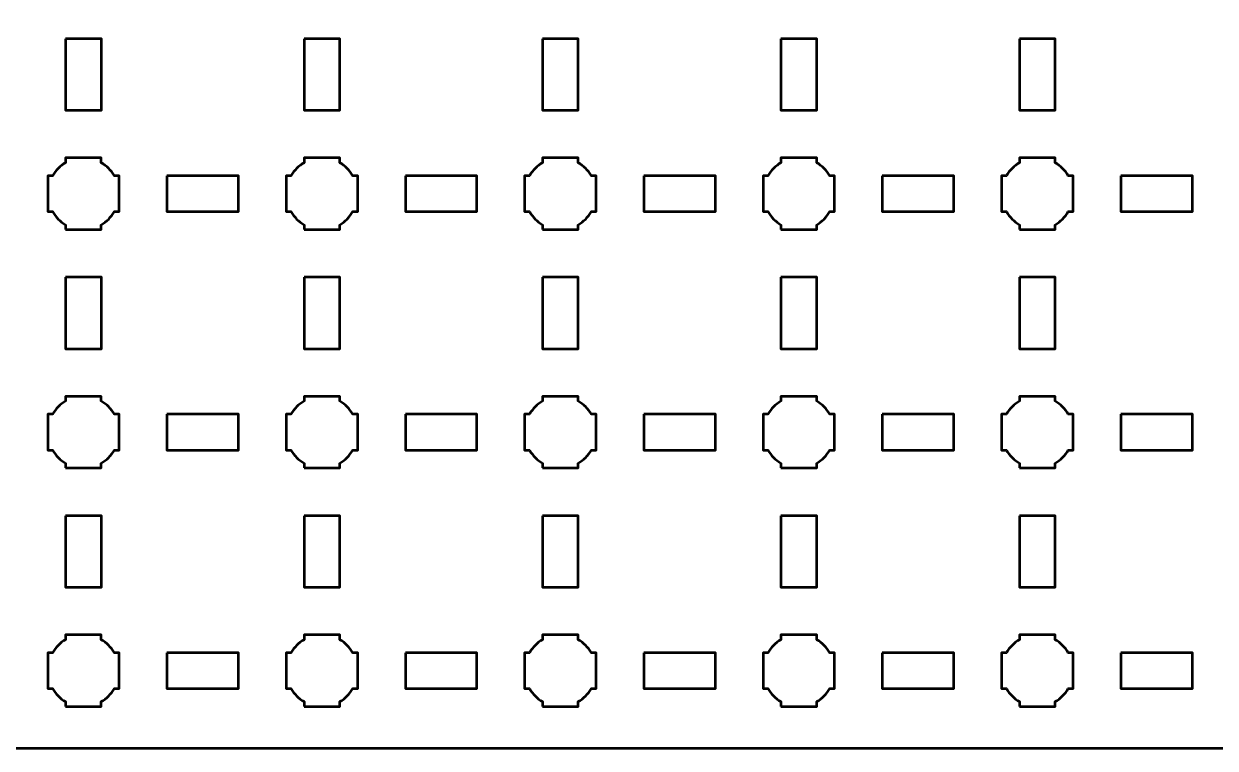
# Model space of a CAD drawing. Header units: centimetres. Extents: x -19.6 to 19.7, y -11.7 to 11.7.
# Drawn here: x 0.5 to 10.49, y -11.65 to -5.58 of the extents above; entities that cross this region are included whole.
import ezdxf

# ---------------------------------------------------------------- set-up
doc = ezdxf.new("R2010")
doc.units = ezdxf.units.CM
doc.header["$MEASUREMENT"] = 0
doc.layers.add('Layer 1', color=7, linetype='Continuous')

msp = doc.modelspace()

# ---------------------------------------------------------------- linework, layer by layer
at = {"layer": 'Layer 1', "lineweight": 53}
for points, knots in [([(-19.14991, 11.65001), (-19.14991, 11.65001), (19.15005, 11.65001), (19.15005, 11.65001), (19.15005, 11.65001), (19.42701, 11.65001), (19.65001, 11.42691), (19.65001, 11.14991), (19.65001, 11.14991), (19.65001, 11.14991), (19.65001, -11.15005), (19.65001, -11.15005), (19.65001, -11.15005), (19.65001, -11.42702), (19.42701, -11.65001), (19.15005, -11.65001), (19.15005, -11.65001), (19.15005, -11.65001), (-19.14991, -11.65001), (-19.14991, -11.65001), (-19.14991, -11.65001), (-19.42691, -11.65001), (-19.65, -11.42702), (-19.65, -11.15005), (-19.65, -11.15005), (-19.65, -11.15005), (-19.65, 11.14991), (-19.65, 11.14991), (-19.65, 11.14991), (-19.65, 11.42691), (-19.42691, 11.65001), (-19.14991, 11.65001)], [0, 0, 0, 0, 0.125, 0.125, 0.125, 0.125, 0.25, 0.25, 0.25, 0.25, 0.375, 0.375, 0.375, 0.375, 0.5, 0.5, 0.5, 0.5, 0.625, 0.625, 0.625, 0.625, 0.75, 0.75, 0.75, 0.75, 0.875, 0.875, 0.875, 0.875, 1, 1, 1, 1]), ([(0.85009, -5.70003), (0.85009, -5.70003), (1.15009, -5.70003), (1.15009, -5.70003), (1.15009, -5.70003), (1.15009, -5.70003), (1.15009, -6.30003), (1.15009, -6.30003), (1.15009, -6.30003), (1.15009, -6.30003), (0.85009, -6.30003), (0.85009, -6.30003), (0.85009, -6.30003), (0.85009, -6.30003), (0.85009, -5.70003), (0.85009, -5.70003)], [0, 0, 0, 0, 0.25, 0.25, 0.25, 0.25, 0.5, 0.5, 0.5, 0.5, 0.75, 0.75, 0.75, 0.75, 1, 1, 1, 1]), ([(2.85006, -5.70003), (2.85006, -5.70003), (3.15006, -5.70003), (3.15006, -5.70003), (3.15006, -5.70003), (3.15006, -5.70003), (3.15006, -6.30003), (3.15006, -6.30003), (3.15006, -6.30003), (3.15006, -6.30003), (2.85006, -6.30003), (2.85006, -6.30003), (2.85006, -6.30003), (2.85006, -6.30003), (2.85006, -5.70003), (2.85006, -5.70003)], [0, 0, 0, 0, 0.25, 0.25, 0.25, 0.25, 0.5, 0.5, 0.5, 0.5, 0.75, 0.75, 0.75, 0.75, 1, 1, 1, 1]), ([(4.84999, -5.70003), (4.84999, -5.70003), (5.14999, -5.70003), (5.14999, -5.70003), (5.14999, -5.70003), (5.14999, -5.70003), (5.14999, -6.30003), (5.14999, -6.30003), (5.14999, -6.30003), (5.14999, -6.30003), (4.84999, -6.30003), (4.84999, -6.30003), (4.84999, -6.30003), (4.84999, -6.30003), (4.84999, -5.70003), (4.84999, -5.70003)], [0, 0, 0, 0, 0.25, 0.25, 0.25, 0.25, 0.5, 0.5, 0.5, 0.5, 0.75, 0.75, 0.75, 0.75, 1, 1, 1, 1]), ([(6.85006, -5.70003), (6.85006, -5.70003), (7.15007, -5.70003), (7.15007, -5.70003), (7.15007, -5.70003), (7.15007, -5.70003), (7.15007, -6.30003), (7.15007, -6.30003), (7.15007, -6.30003), (7.15007, -6.30003), (6.85006, -6.30003), (6.85006, -6.30003), (6.85006, -6.30003), (6.85006, -6.30003), (6.85006, -5.70003), (6.85006, -5.70003)], [0, 0, 0, 0, 0.25, 0.25, 0.25, 0.25, 0.5, 0.5, 0.5, 0.5, 0.75, 0.75, 0.75, 0.75, 1, 1, 1, 1]), ([(8.85003, -5.70003), (8.85003, -5.70003), (9.15003, -5.70003), (9.15003, -5.70003), (9.15003, -5.70003), (9.15003, -5.70003), (9.15003, -6.30003), (9.15003, -6.30003), (9.15003, -6.30003), (9.15003, -6.30003), (8.85003, -6.30003), (8.85003, -6.30003), (8.85003, -6.30003), (8.85003, -6.30003), (8.85003, -5.70003), (8.85003, -5.70003)], [0, 0, 0, 0, 0.25, 0.25, 0.25, 0.25, 0.5, 0.5, 0.5, 0.5, 0.75, 0.75, 0.75, 0.75, 1, 1, 1, 1]), ([(0.84995, -7.29994), (0.84995, -7.29994), (0.84995, -7.25983), (0.84995, -7.25983), (0.84995, -7.25983), (0.80448, -7.23352), (0.76645, -7.19549), (0.74013, -7.15001), (0.74013, -7.15001), (0.74013, -7.15001), (0.70002, -7.15001), (0.70002, -7.15001), (0.70002, -7.15001), (0.70002, -7.15001), (0.70002, -6.99994), (0.70002, -6.99994), (0.70002, -6.99994), (0.70002, -6.99994), (0.70002, -6.85001), (0.70002, -6.85001), (0.70002, -6.85001), (0.70002, -6.85001), (0.74013, -6.85001), (0.74013, -6.85001), (0.74013, -6.85001), (0.76645, -6.8044), (0.80448, -6.76651), (0.84995, -6.74019), (0.84995, -6.74019), (0.84995, -6.74019), (0.84995, -6.69994), (0.84995, -6.69994), (0.84995, -6.69994), (0.84995, -6.69994), (1.00002, -6.69994), (1.00002, -6.69994), (1.00002, -6.69994), (1.00002, -6.69994), (1.14995, -6.69994), (1.14995, -6.69994), (1.14995, -6.69994), (1.14995, -6.69994), (1.14995, -6.74019), (1.14995, -6.74019), (1.14995, -6.74019), (1.19557, -6.76651), (1.23349, -6.8044), (1.25981, -6.85001), (1.25981, -6.85001), (1.25981, -6.85001), (1.30002, -6.85001), (1.30002, -6.85001), (1.30002, -6.85001), (1.30002, -6.85001), (1.30002, -6.99994), (1.30002, -6.99994), (1.30002, -6.99994), (1.30002, -6.99994), (1.30002, -7.15001), (1.30002, -7.15001), (1.30002, -7.15001), (1.30002, -7.15001), (1.25981, -7.15001), (1.25981, -7.15001), (1.25981, -7.15001), (1.23349, -7.19549), (1.19557, -7.23352), (1.14995, -7.25983), (1.14995, -7.25983), (1.14995, -7.25983), (1.14995, -7.29994), (1.14995, -7.29994), (1.14995, -7.29994), (1.14995, -7.29994), (1.00002, -7.29994), (1.00002, -7.29994), (1.00002, -7.29994), (1.00002, -7.29994), (0.84995, -7.29994), (0.84995, -7.29994)], [0, 0, 0, 0, 0.05, 0.05, 0.05, 0.05, 0.1, 0.1, 0.1, 0.1, 0.15, 0.15, 0.15, 0.15, 0.2, 0.2, 0.2, 0.2, 0.25, 0.25, 0.25, 0.25, 0.3, 0.3, 0.3, 0.3, 0.35, 0.35, 0.35, 0.35, 0.4, 0.4, 0.4, 0.4, 0.45, 0.45, 0.45, 0.45, 0.5, 0.5, 0.5, 0.5, 0.55, 0.55, 0.55, 0.55, 0.6, 0.6, 0.6, 0.6, 0.65, 0.65, 0.65, 0.65, 0.7, 0.7, 0.7, 0.7, 0.75, 0.75, 0.75, 0.75, 0.8, 0.8, 0.8, 0.8, 0.85, 0.85, 0.85, 0.85, 0.9, 0.9, 0.9, 0.9, 0.95, 0.95, 0.95, 0.95, 1, 1, 1, 1]), ([(2.85006, -7.29994), (2.85006, -7.29994), (2.85006, -7.25983), (2.85006, -7.25983), (2.85006, -7.25983), (2.80444, -7.23352), (2.76655, -7.19549), (2.7402, -7.15001), (2.7402, -7.15001), (2.7402, -7.15001), (2.69999, -7.15001), (2.69999, -7.15001), (2.69999, -7.15001), (2.69999, -7.15001), (2.69999, -6.99994), (2.69999, -6.99994), (2.69999, -6.99994), (2.69999, -6.99994), (2.69999, -6.85001), (2.69999, -6.85001), (2.69999, -6.85001), (2.69999, -6.85001), (2.7402, -6.85001), (2.7402, -6.85001), (2.7402, -6.85001), (2.76655, -6.8044), (2.80444, -6.76651), (2.85006, -6.74019), (2.85006, -6.74019), (2.85006, -6.74019), (2.85006, -6.69994), (2.85006, -6.69994), (2.85006, -6.69994), (2.85006, -6.69994), (2.99999, -6.69994), (2.99999, -6.69994), (2.99999, -6.69994), (2.99999, -6.69994), (3.15006, -6.69994), (3.15006, -6.69994), (3.15006, -6.69994), (3.15006, -6.69994), (3.15006, -6.74019), (3.15006, -6.74019), (3.15006, -6.74019), (3.19553, -6.76651), (3.23342, -6.8044), (3.25988, -6.85001), (3.25988, -6.85001), (3.25988, -6.85001), (3.29999, -6.85001), (3.29999, -6.85001), (3.29999, -6.85001), (3.29999, -6.85001), (3.29999, -6.99994), (3.29999, -6.99994), (3.29999, -6.99994), (3.29999, -6.99994), (3.29999, -7.15001), (3.29999, -7.15001), (3.29999, -7.15001), (3.29999, -7.15001), (3.25988, -7.15001), (3.25988, -7.15001), (3.25988, -7.15001), (3.23342, -7.19549), (3.19553, -7.23352), (3.15006, -7.25983), (3.15006, -7.25983), (3.15006, -7.25983), (3.15006, -7.29994), (3.15006, -7.29994), (3.15006, -7.29994), (3.15006, -7.29994), (2.99999, -7.29994), (2.99999, -7.29994), (2.99999, -7.29994), (2.99999, -7.29994), (2.85006, -7.29994), (2.85006, -7.29994)], [0, 0, 0, 0, 0.05, 0.05, 0.05, 0.05, 0.1, 0.1, 0.1, 0.1, 0.15, 0.15, 0.15, 0.15, 0.2, 0.2, 0.2, 0.2, 0.25, 0.25, 0.25, 0.25, 0.3, 0.3, 0.3, 0.3, 0.35, 0.35, 0.35, 0.35, 0.4, 0.4, 0.4, 0.4, 0.45, 0.45, 0.45, 0.45, 0.5, 0.5, 0.5, 0.5, 0.55, 0.55, 0.55, 0.55, 0.6, 0.6, 0.6, 0.6, 0.65, 0.65, 0.65, 0.65, 0.7, 0.7, 0.7, 0.7, 0.75, 0.75, 0.75, 0.75, 0.8, 0.8, 0.8, 0.8, 0.85, 0.85, 0.85, 0.85, 0.9, 0.9, 0.9, 0.9, 0.95, 0.95, 0.95, 0.95, 1, 1, 1, 1]), ([(4.84999, -7.29994), (4.84999, -7.29994), (4.84999, -7.25983), (4.84999, -7.25983), (4.84999, -7.25983), (4.80452, -7.23352), (4.76649, -7.19549), (4.74017, -7.15001), (4.74017, -7.15001), (4.74017, -7.15001), (4.69992, -7.15001), (4.69992, -7.15001), (4.69992, -7.15001), (4.69992, -7.15001), (4.69992, -6.99994), (4.69992, -6.99994), (4.69992, -6.99994), (4.69992, -6.99994), (4.69992, -6.85001), (4.69992, -6.85001), (4.69992, -6.85001), (4.69992, -6.85001), (4.74017, -6.85001), (4.74017, -6.85001), (4.74017, -6.85001), (4.76649, -6.8044), (4.80452, -6.76651), (4.84999, -6.74019), (4.84999, -6.74019), (4.84999, -6.74019), (4.84999, -6.69994), (4.84999, -6.69994), (4.84999, -6.69994), (4.84999, -6.69994), (4.99992, -6.69994), (4.99992, -6.69994), (4.99992, -6.69994), (4.99992, -6.69994), (5.14999, -6.69994), (5.14999, -6.69994), (5.14999, -6.69994), (5.14999, -6.69994), (5.14999, -6.74019), (5.14999, -6.74019), (5.14999, -6.74019), (5.19547, -6.76651), (5.23349, -6.8044), (5.25981, -6.85001), (5.25981, -6.85001), (5.25981, -6.85001), (5.29992, -6.85001), (5.29992, -6.85001), (5.29992, -6.85001), (5.29992, -6.85001), (5.29992, -6.99994), (5.29992, -6.99994), (5.29992, -6.99994), (5.29992, -6.99994), (5.29992, -7.15001), (5.29992, -7.15001), (5.29992, -7.15001), (5.29992, -7.15001), (5.25981, -7.15001), (5.25981, -7.15001), (5.25981, -7.15001), (5.23349, -7.19549), (5.19547, -7.23352), (5.14999, -7.25983), (5.14999, -7.25983), (5.14999, -7.25983), (5.14999, -7.29994), (5.14999, -7.29994), (5.14999, -7.29994), (5.14999, -7.29994), (4.99992, -7.29994), (4.99992, -7.29994), (4.99992, -7.29994), (4.99992, -7.29994), (4.84999, -7.29994), (4.84999, -7.29994)], [0, 0, 0, 0, 0.05, 0.05, 0.05, 0.05, 0.1, 0.1, 0.1, 0.1, 0.15, 0.15, 0.15, 0.15, 0.2, 0.2, 0.2, 0.2, 0.25, 0.25, 0.25, 0.25, 0.3, 0.3, 0.3, 0.3, 0.35, 0.35, 0.35, 0.35, 0.4, 0.4, 0.4, 0.4, 0.45, 0.45, 0.45, 0.45, 0.5, 0.5, 0.5, 0.5, 0.55, 0.55, 0.55, 0.55, 0.6, 0.6, 0.6, 0.6, 0.65, 0.65, 0.65, 0.65, 0.7, 0.7, 0.7, 0.7, 0.75, 0.75, 0.75, 0.75, 0.8, 0.8, 0.8, 0.8, 0.85, 0.85, 0.85, 0.85, 0.9, 0.9, 0.9, 0.9, 0.95, 0.95, 0.95, 0.95, 1, 1, 1, 1]), ([(6.84996, -7.29994), (6.84996, -7.29994), (6.84996, -7.25983), (6.84996, -7.25983), (6.84996, -7.25983), (6.80448, -7.23352), (6.76642, -7.19549), (6.7401, -7.15001), (6.7401, -7.15001), (6.7401, -7.15001), (6.70003, -7.15001), (6.70003, -7.15001), (6.70003, -7.15001), (6.70003, -7.15001), (6.70003, -6.99994), (6.70003, -6.99994), (6.70003, -6.99994), (6.70003, -6.99994), (6.70003, -6.85001), (6.70003, -6.85001), (6.70003, -6.85001), (6.70003, -6.85001), (6.7401, -6.85001), (6.7401, -6.85001), (6.7401, -6.85001), (6.76642, -6.8044), (6.80448, -6.76651), (6.84996, -6.74019), (6.84996, -6.74019), (6.84996, -6.74019), (6.84996, -6.69994), (6.84996, -6.69994), (6.84996, -6.69994), (6.84996, -6.69994), (6.99999, -6.69994), (6.99999, -6.69994), (6.99999, -6.69994), (6.99999, -6.69994), (7.14992, -6.69994), (7.14992, -6.69994), (7.14992, -6.69994), (7.14992, -6.69994), (7.14992, -6.74019), (7.14992, -6.74019), (7.14992, -6.74019), (7.19554, -6.76651), (7.23346, -6.8044), (7.25978, -6.85001), (7.25978, -6.85001), (7.25978, -6.85001), (7.3, -6.85001), (7.3, -6.85001), (7.3, -6.85001), (7.3, -6.85001), (7.3, -6.99994), (7.3, -6.99994), (7.3, -6.99994), (7.3, -6.99994), (7.3, -7.15001), (7.3, -7.15001), (7.3, -7.15001), (7.3, -7.15001), (7.25978, -7.15001), (7.25978, -7.15001), (7.25978, -7.15001), (7.23346, -7.19549), (7.19554, -7.23352), (7.14992, -7.25983), (7.14992, -7.25983), (7.14992, -7.25983), (7.14992, -7.29994), (7.14992, -7.29994), (7.14992, -7.29994), (7.14992, -7.29994), (6.99999, -7.29994), (6.99999, -7.29994), (6.99999, -7.29994), (6.99999, -7.29994), (6.84996, -7.29994), (6.84996, -7.29994)], [0, 0, 0, 0, 0.05, 0.05, 0.05, 0.05, 0.1, 0.1, 0.1, 0.1, 0.15, 0.15, 0.15, 0.15, 0.2, 0.2, 0.2, 0.2, 0.25, 0.25, 0.25, 0.25, 0.3, 0.3, 0.3, 0.3, 0.35, 0.35, 0.35, 0.35, 0.4, 0.4, 0.4, 0.4, 0.45, 0.45, 0.45, 0.45, 0.5, 0.5, 0.5, 0.5, 0.55, 0.55, 0.55, 0.55, 0.6, 0.6, 0.6, 0.6, 0.65, 0.65, 0.65, 0.65, 0.7, 0.7, 0.7, 0.7, 0.75, 0.75, 0.75, 0.75, 0.8, 0.8, 0.8, 0.8, 0.85, 0.85, 0.85, 0.85, 0.9, 0.9, 0.9, 0.9, 0.95, 0.95, 0.95, 0.95, 1, 1, 1, 1]), ([(8.85003, -7.29994), (8.85003, -7.29994), (8.85003, -7.25983), (8.85003, -7.25983), (8.85003, -7.25983), (8.80442, -7.23352), (8.76653, -7.19549), (8.74021, -7.15001), (8.74021, -7.15001), (8.74021, -7.15001), (8.69996, -7.15001), (8.69996, -7.15001), (8.69996, -7.15001), (8.69996, -7.15001), (8.69996, -6.99994), (8.69996, -6.99994), (8.69996, -6.99994), (8.69996, -6.99994), (8.69996, -6.85001), (8.69996, -6.85001), (8.69996, -6.85001), (8.69996, -6.85001), (8.74021, -6.85001), (8.74021, -6.85001), (8.74021, -6.85001), (8.76653, -6.8044), (8.80442, -6.76651), (8.85003, -6.74019), (8.85003, -6.74019), (8.85003, -6.74019), (8.85003, -6.69994), (8.85003, -6.69994), (8.85003, -6.69994), (8.85003, -6.69994), (8.99996, -6.69994), (8.99996, -6.69994), (8.99996, -6.69994), (8.99996, -6.69994), (9.15003, -6.69994), (9.15003, -6.69994), (9.15003, -6.69994), (9.15003, -6.69994), (9.15003, -6.74019), (9.15003, -6.74019), (9.15003, -6.74019), (9.19551, -6.76651), (9.23354, -6.8044), (9.25985, -6.85001), (9.25985, -6.85001), (9.25985, -6.85001), (9.29996, -6.85001), (9.29996, -6.85001), (9.29996, -6.85001), (9.29996, -6.85001), (9.29996, -6.99994), (9.29996, -6.99994), (9.29996, -6.99994), (9.29996, -6.99994), (9.29996, -7.15001), (9.29996, -7.15001), (9.29996, -7.15001), (9.29996, -7.15001), (9.25985, -7.15001), (9.25985, -7.15001), (9.25985, -7.15001), (9.23354, -7.19549), (9.19551, -7.23352), (9.15003, -7.25983), (9.15003, -7.25983), (9.15003, -7.25983), (9.15003, -7.29994), (9.15003, -7.29994), (9.15003, -7.29994), (9.15003, -7.29994), (8.99996, -7.29994), (8.99996, -7.29994), (8.99996, -7.29994), (8.99996, -7.29994), (8.85003, -7.29994), (8.85003, -7.29994)], [0, 0, 0, 0, 0.05, 0.05, 0.05, 0.05, 0.1, 0.1, 0.1, 0.1, 0.15, 0.15, 0.15, 0.15, 0.2, 0.2, 0.2, 0.2, 0.25, 0.25, 0.25, 0.25, 0.3, 0.3, 0.3, 0.3, 0.35, 0.35, 0.35, 0.35, 0.4, 0.4, 0.4, 0.4, 0.45, 0.45, 0.45, 0.45, 0.5, 0.5, 0.5, 0.5, 0.55, 0.55, 0.55, 0.55, 0.6, 0.6, 0.6, 0.6, 0.65, 0.65, 0.65, 0.65, 0.7, 0.7, 0.7, 0.7, 0.75, 0.75, 0.75, 0.75, 0.8, 0.8, 0.8, 0.8, 0.85, 0.85, 0.85, 0.85, 0.9, 0.9, 0.9, 0.9, 0.95, 0.95, 0.95, 0.95, 1, 1, 1, 1]), ([(1.70007, -6.85001), (1.70007, -6.85001), (2.30008, -6.85001), (2.30008, -6.85001), (2.30008, -6.85001), (2.30008, -6.85001), (2.30008, -7.15001), (2.30008, -7.15001), (2.30008, -7.15001), (2.30008, -7.15001), (1.70007, -7.15001), (1.70007, -7.15001), (1.70007, -7.15001), (1.70007, -7.15001), (1.70007, -6.85001), (1.70007, -6.85001)], [0, 0, 0, 0, 0.25, 0.25, 0.25, 0.25, 0.5, 0.5, 0.5, 0.5, 0.75, 0.75, 0.75, 0.75, 1, 1, 1, 1]), ([(3.70004, -6.85001), (3.70004, -6.85001), (4.30004, -6.85001), (4.30004, -6.85001), (4.30004, -6.85001), (4.30004, -6.85001), (4.30004, -7.15001), (4.30004, -7.15001), (4.30004, -7.15001), (4.30004, -7.15001), (3.70004, -7.15001), (3.70004, -7.15001), (3.70004, -7.15001), (3.70004, -7.15001), (3.70004, -6.85001), (3.70004, -6.85001)], [0, 0, 0, 0, 0.25, 0.25, 0.25, 0.25, 0.5, 0.5, 0.5, 0.5, 0.75, 0.75, 0.75, 0.75, 1, 1, 1, 1]), ([(5.70011, -6.85001), (5.70011, -6.85001), (6.30012, -6.85001), (6.30012, -6.85001), (6.30012, -6.85001), (6.30012, -6.85001), (6.30012, -7.15001), (6.30012, -7.15001), (6.30012, -7.15001), (6.30012, -7.15001), (5.70011, -7.15001), (5.70011, -7.15001), (5.70011, -7.15001), (5.70011, -7.15001), (5.70011, -6.85001), (5.70011, -6.85001)], [0, 0, 0, 0, 0.25, 0.25, 0.25, 0.25, 0.5, 0.5, 0.5, 0.5, 0.75, 0.75, 0.75, 0.75, 1, 1, 1, 1]), ([(7.70005, -6.85001), (7.70005, -6.85001), (8.30005, -6.85001), (8.30005, -6.85001), (8.30005, -6.85001), (8.30005, -6.85001), (8.30005, -7.15001), (8.30005, -7.15001), (8.30005, -7.15001), (8.30005, -7.15001), (7.70005, -7.15001), (7.70005, -7.15001), (7.70005, -7.15001), (7.70005, -7.15001), (7.70005, -6.85001), (7.70005, -6.85001)], [0, 0, 0, 0, 0.25, 0.25, 0.25, 0.25, 0.5, 0.5, 0.5, 0.5, 0.75, 0.75, 0.75, 0.75, 1, 1, 1, 1]), ([(9.70001, -6.85001), (9.70001, -6.85001), (10.30002, -6.85001), (10.30002, -6.85001), (10.30002, -6.85001), (10.30002, -6.85001), (10.30002, -7.15001), (10.30002, -7.15001), (10.30002, -7.15001), (10.30002, -7.15001), (9.70001, -7.15001), (9.70001, -7.15001), (9.70001, -7.15001), (9.70001, -7.15001), (9.70001, -6.85001), (9.70001, -6.85001)], [0, 0, 0, 0, 0.25, 0.25, 0.25, 0.25, 0.5, 0.5, 0.5, 0.5, 0.75, 0.75, 0.75, 0.75, 1, 1, 1, 1]), ([(0.85009, -7.69999), (0.85009, -7.69999), (1.15009, -7.69999), (1.15009, -7.69999), (1.15009, -7.69999), (1.15009, -7.69999), (1.15009, -8.3), (1.15009, -8.3), (1.15009, -8.3), (1.15009, -8.3), (0.85009, -8.3), (0.85009, -8.3), (0.85009, -8.3), (0.85009, -8.3), (0.85009, -7.69999), (0.85009, -7.69999)], [0, 0, 0, 0, 0.25, 0.25, 0.25, 0.25, 0.5, 0.5, 0.5, 0.5, 0.75, 0.75, 0.75, 0.75, 1, 1, 1, 1]), ([(2.85006, -7.69999), (2.85006, -7.69999), (3.15006, -7.69999), (3.15006, -7.69999), (3.15006, -7.69999), (3.15006, -7.69999), (3.15006, -8.3), (3.15006, -8.3), (3.15006, -8.3), (3.15006, -8.3), (2.85006, -8.3), (2.85006, -8.3), (2.85006, -8.3), (2.85006, -8.3), (2.85006, -7.69999), (2.85006, -7.69999)], [0, 0, 0, 0, 0.25, 0.25, 0.25, 0.25, 0.5, 0.5, 0.5, 0.5, 0.75, 0.75, 0.75, 0.75, 1, 1, 1, 1]), ([(4.84999, -7.69999), (4.84999, -7.69999), (5.14999, -7.69999), (5.14999, -7.69999), (5.14999, -7.69999), (5.14999, -7.69999), (5.14999, -8.3), (5.14999, -8.3), (5.14999, -8.3), (5.14999, -8.3), (4.84999, -8.3), (4.84999, -8.3), (4.84999, -8.3), (4.84999, -8.3), (4.84999, -7.69999), (4.84999, -7.69999)], [0, 0, 0, 0, 0.25, 0.25, 0.25, 0.25, 0.5, 0.5, 0.5, 0.5, 0.75, 0.75, 0.75, 0.75, 1, 1, 1, 1]), ([(6.85006, -7.69999), (6.85006, -7.69999), (7.15007, -7.69999), (7.15007, -7.69999), (7.15007, -7.69999), (7.15007, -7.69999), (7.15007, -8.3), (7.15007, -8.3), (7.15007, -8.3), (7.15007, -8.3), (6.85006, -8.3), (6.85006, -8.3), (6.85006, -8.3), (6.85006, -8.3), (6.85006, -7.69999), (6.85006, -7.69999)], [0, 0, 0, 0, 0.25, 0.25, 0.25, 0.25, 0.5, 0.5, 0.5, 0.5, 0.75, 0.75, 0.75, 0.75, 1, 1, 1, 1]), ([(8.85003, -7.69999), (8.85003, -7.69999), (9.15003, -7.69999), (9.15003, -7.69999), (9.15003, -7.69999), (9.15003, -7.69999), (9.15003, -8.3), (9.15003, -8.3), (9.15003, -8.3), (9.15003, -8.3), (8.85003, -8.3), (8.85003, -8.3), (8.85003, -8.3), (8.85003, -8.3), (8.85003, -7.69999), (8.85003, -7.69999)], [0, 0, 0, 0, 0.25, 0.25, 0.25, 0.25, 0.5, 0.5, 0.5, 0.5, 0.75, 0.75, 0.75, 0.75, 1, 1, 1, 1]), ([(0.84995, -9.30002), (0.84995, -9.30002), (0.84995, -9.2598), (0.84995, -9.2598), (0.84995, -9.2598), (0.80448, -9.23348), (0.76645, -9.19556), (0.74013, -9.14995), (0.74013, -9.14995), (0.74013, -9.14995), (0.70002, -9.14995), (0.70002, -9.14995), (0.70002, -9.14995), (0.70002, -9.14995), (0.70002, -9.00001), (0.70002, -9.00001), (0.70002, -9.00001), (0.70002, -9.00001), (0.70002, -8.84994), (0.70002, -8.84994), (0.70002, -8.84994), (0.70002, -8.84994), (0.74013, -8.84994), (0.74013, -8.84994), (0.74013, -8.84994), (0.76645, -8.80447), (0.80448, -8.76644), (0.84995, -8.74012), (0.84995, -8.74012), (0.84995, -8.74012), (0.84995, -8.70001), (0.84995, -8.70001), (0.84995, -8.70001), (0.84995, -8.70001), (1.00002, -8.70001), (1.00002, -8.70001), (1.00002, -8.70001), (1.00002, -8.70001), (1.14995, -8.70001), (1.14995, -8.70001), (1.14995, -8.70001), (1.14995, -8.70001), (1.14995, -8.74012), (1.14995, -8.74012), (1.14995, -8.74012), (1.19557, -8.76644), (1.23349, -8.80447), (1.25981, -8.84994), (1.25981, -8.84994), (1.25981, -8.84994), (1.30002, -8.84994), (1.30002, -8.84994), (1.30002, -8.84994), (1.30002, -8.84994), (1.30002, -9.00001), (1.30002, -9.00001), (1.30002, -9.00001), (1.30002, -9.00001), (1.30002, -9.14995), (1.30002, -9.14995), (1.30002, -9.14995), (1.30002, -9.14995), (1.25981, -9.14995), (1.25981, -9.14995), (1.25981, -9.14995), (1.23349, -9.19556), (1.19557, -9.23348), (1.14995, -9.2598), (1.14995, -9.2598), (1.14995, -9.2598), (1.14995, -9.30002), (1.14995, -9.30002), (1.14995, -9.30002), (1.14995, -9.30002), (1.00002, -9.30002), (1.00002, -9.30002), (1.00002, -9.30002), (1.00002, -9.30002), (0.84995, -9.30002), (0.84995, -9.30002)], [0, 0, 0, 0, 0.05, 0.05, 0.05, 0.05, 0.1, 0.1, 0.1, 0.1, 0.15, 0.15, 0.15, 0.15, 0.2, 0.2, 0.2, 0.2, 0.25, 0.25, 0.25, 0.25, 0.3, 0.3, 0.3, 0.3, 0.35, 0.35, 0.35, 0.35, 0.4, 0.4, 0.4, 0.4, 0.45, 0.45, 0.45, 0.45, 0.5, 0.5, 0.5, 0.5, 0.55, 0.55, 0.55, 0.55, 0.6, 0.6, 0.6, 0.6, 0.65, 0.65, 0.65, 0.65, 0.7, 0.7, 0.7, 0.7, 0.75, 0.75, 0.75, 0.75, 0.8, 0.8, 0.8, 0.8, 0.85, 0.85, 0.85, 0.85, 0.9, 0.9, 0.9, 0.9, 0.95, 0.95, 0.95, 0.95, 1, 1, 1, 1]), ([(2.85006, -9.30002), (2.85006, -9.30002), (2.85006, -9.2598), (2.85006, -9.2598), (2.85006, -9.2598), (2.80444, -9.23348), (2.76655, -9.19556), (2.7402, -9.14995), (2.7402, -9.14995), (2.7402, -9.14995), (2.69999, -9.14995), (2.69999, -9.14995), (2.69999, -9.14995), (2.69999, -9.14995), (2.69999, -9.00001), (2.69999, -9.00001), (2.69999, -9.00001), (2.69999, -9.00001), (2.69999, -8.84994), (2.69999, -8.84994), (2.69999, -8.84994), (2.69999, -8.84994), (2.7402, -8.84994), (2.7402, -8.84994), (2.7402, -8.84994), (2.76655, -8.80447), (2.80444, -8.76644), (2.85006, -8.74012), (2.85006, -8.74012), (2.85006, -8.74012), (2.85006, -8.70001), (2.85006, -8.70001), (2.85006, -8.70001), (2.85006, -8.70001), (2.99999, -8.70001), (2.99999, -8.70001), (2.99999, -8.70001), (2.99999, -8.70001), (3.15006, -8.70001), (3.15006, -8.70001), (3.15006, -8.70001), (3.15006, -8.70001), (3.15006, -8.74012), (3.15006, -8.74012), (3.15006, -8.74012), (3.19553, -8.76644), (3.23342, -8.80447), (3.25988, -8.84994), (3.25988, -8.84994), (3.25988, -8.84994), (3.29999, -8.84994), (3.29999, -8.84994), (3.29999, -8.84994), (3.29999, -8.84994), (3.29999, -9.00001), (3.29999, -9.00001), (3.29999, -9.00001), (3.29999, -9.00001), (3.29999, -9.14995), (3.29999, -9.14995), (3.29999, -9.14995), (3.29999, -9.14995), (3.25988, -9.14995), (3.25988, -9.14995), (3.25988, -9.14995), (3.23342, -9.19556), (3.19553, -9.23348), (3.15006, -9.2598), (3.15006, -9.2598), (3.15006, -9.2598), (3.15006, -9.30002), (3.15006, -9.30002), (3.15006, -9.30002), (3.15006, -9.30002), (2.99999, -9.30002), (2.99999, -9.30002), (2.99999, -9.30002), (2.99999, -9.30002), (2.85006, -9.30002), (2.85006, -9.30002)], [0, 0, 0, 0, 0.05, 0.05, 0.05, 0.05, 0.1, 0.1, 0.1, 0.1, 0.15, 0.15, 0.15, 0.15, 0.2, 0.2, 0.2, 0.2, 0.25, 0.25, 0.25, 0.25, 0.3, 0.3, 0.3, 0.3, 0.35, 0.35, 0.35, 0.35, 0.4, 0.4, 0.4, 0.4, 0.45, 0.45, 0.45, 0.45, 0.5, 0.5, 0.5, 0.5, 0.55, 0.55, 0.55, 0.55, 0.6, 0.6, 0.6, 0.6, 0.65, 0.65, 0.65, 0.65, 0.7, 0.7, 0.7, 0.7, 0.75, 0.75, 0.75, 0.75, 0.8, 0.8, 0.8, 0.8, 0.85, 0.85, 0.85, 0.85, 0.9, 0.9, 0.9, 0.9, 0.95, 0.95, 0.95, 0.95, 1, 1, 1, 1]), ([(4.84999, -9.30002), (4.84999, -9.30002), (4.84999, -9.2598), (4.84999, -9.2598), (4.84999, -9.2598), (4.80452, -9.23348), (4.76649, -9.19556), (4.74017, -9.14995), (4.74017, -9.14995), (4.74017, -9.14995), (4.69992, -9.14995), (4.69992, -9.14995), (4.69992, -9.14995), (4.69992, -9.14995), (4.69992, -9.00001), (4.69992, -9.00001), (4.69992, -9.00001), (4.69992, -9.00001), (4.69992, -8.84994), (4.69992, -8.84994), (4.69992, -8.84994), (4.69992, -8.84994), (4.74017, -8.84994), (4.74017, -8.84994), (4.74017, -8.84994), (4.76649, -8.80447), (4.80452, -8.76644), (4.84999, -8.74012), (4.84999, -8.74012), (4.84999, -8.74012), (4.84999, -8.70001), (4.84999, -8.70001), (4.84999, -8.70001), (4.84999, -8.70001), (4.99992, -8.70001), (4.99992, -8.70001), (4.99992, -8.70001), (4.99992, -8.70001), (5.14999, -8.70001), (5.14999, -8.70001), (5.14999, -8.70001), (5.14999, -8.70001), (5.14999, -8.74012), (5.14999, -8.74012), (5.14999, -8.74012), (5.19547, -8.76644), (5.23349, -8.80447), (5.25981, -8.84994), (5.25981, -8.84994), (5.25981, -8.84994), (5.29992, -8.84994), (5.29992, -8.84994), (5.29992, -8.84994), (5.29992, -8.84994), (5.29992, -9.00001), (5.29992, -9.00001), (5.29992, -9.00001), (5.29992, -9.00001), (5.29992, -9.14995), (5.29992, -9.14995), (5.29992, -9.14995), (5.29992, -9.14995), (5.25981, -9.14995), (5.25981, -9.14995), (5.25981, -9.14995), (5.23349, -9.19556), (5.19547, -9.23348), (5.14999, -9.2598), (5.14999, -9.2598), (5.14999, -9.2598), (5.14999, -9.30002), (5.14999, -9.30002), (5.14999, -9.30002), (5.14999, -9.30002), (4.99992, -9.30002), (4.99992, -9.30002), (4.99992, -9.30002), (4.99992, -9.30002), (4.84999, -9.30002), (4.84999, -9.30002)], [0, 0, 0, 0, 0.05, 0.05, 0.05, 0.05, 0.1, 0.1, 0.1, 0.1, 0.15, 0.15, 0.15, 0.15, 0.2, 0.2, 0.2, 0.2, 0.25, 0.25, 0.25, 0.25, 0.3, 0.3, 0.3, 0.3, 0.35, 0.35, 0.35, 0.35, 0.4, 0.4, 0.4, 0.4, 0.45, 0.45, 0.45, 0.45, 0.5, 0.5, 0.5, 0.5, 0.55, 0.55, 0.55, 0.55, 0.6, 0.6, 0.6, 0.6, 0.65, 0.65, 0.65, 0.65, 0.7, 0.7, 0.7, 0.7, 0.75, 0.75, 0.75, 0.75, 0.8, 0.8, 0.8, 0.8, 0.85, 0.85, 0.85, 0.85, 0.9, 0.9, 0.9, 0.9, 0.95, 0.95, 0.95, 0.95, 1, 1, 1, 1]), ([(6.84996, -9.30002), (6.84996, -9.30002), (6.84996, -9.2598), (6.84996, -9.2598), (6.84996, -9.2598), (6.80448, -9.23348), (6.76642, -9.19556), (6.7401, -9.14995), (6.7401, -9.14995), (6.7401, -9.14995), (6.70003, -9.14995), (6.70003, -9.14995), (6.70003, -9.14995), (6.70003, -9.14995), (6.70003, -9.00001), (6.70003, -9.00001), (6.70003, -9.00001), (6.70003, -9.00001), (6.70003, -8.84994), (6.70003, -8.84994), (6.70003, -8.84994), (6.70003, -8.84994), (6.7401, -8.84994), (6.7401, -8.84994), (6.7401, -8.84994), (6.76642, -8.80447), (6.80448, -8.76644), (6.84996, -8.74012), (6.84996, -8.74012), (6.84996, -8.74012), (6.84996, -8.70001), (6.84996, -8.70001), (6.84996, -8.70001), (6.84996, -8.70001), (6.99999, -8.70001), (6.99999, -8.70001), (6.99999, -8.70001), (6.99999, -8.70001), (7.14992, -8.70001), (7.14992, -8.70001), (7.14992, -8.70001), (7.14992, -8.70001), (7.14992, -8.74012), (7.14992, -8.74012), (7.14992, -8.74012), (7.19554, -8.76644), (7.23346, -8.80447), (7.25978, -8.84994), (7.25978, -8.84994), (7.25978, -8.84994), (7.3, -8.84994), (7.3, -8.84994), (7.3, -8.84994), (7.3, -8.84994), (7.3, -9.00001), (7.3, -9.00001), (7.3, -9.00001), (7.3, -9.00001), (7.3, -9.14995), (7.3, -9.14995), (7.3, -9.14995), (7.3, -9.14995), (7.25978, -9.14995), (7.25978, -9.14995), (7.25978, -9.14995), (7.23346, -9.19556), (7.19554, -9.23348), (7.14992, -9.2598), (7.14992, -9.2598), (7.14992, -9.2598), (7.14992, -9.30002), (7.14992, -9.30002), (7.14992, -9.30002), (7.14992, -9.30002), (6.99999, -9.30002), (6.99999, -9.30002), (6.99999, -9.30002), (6.99999, -9.30002), (6.84996, -9.30002), (6.84996, -9.30002)], [0, 0, 0, 0, 0.05, 0.05, 0.05, 0.05, 0.1, 0.1, 0.1, 0.1, 0.15, 0.15, 0.15, 0.15, 0.2, 0.2, 0.2, 0.2, 0.25, 0.25, 0.25, 0.25, 0.3, 0.3, 0.3, 0.3, 0.35, 0.35, 0.35, 0.35, 0.4, 0.4, 0.4, 0.4, 0.45, 0.45, 0.45, 0.45, 0.5, 0.5, 0.5, 0.5, 0.55, 0.55, 0.55, 0.55, 0.6, 0.6, 0.6, 0.6, 0.65, 0.65, 0.65, 0.65, 0.7, 0.7, 0.7, 0.7, 0.75, 0.75, 0.75, 0.75, 0.8, 0.8, 0.8, 0.8, 0.85, 0.85, 0.85, 0.85, 0.9, 0.9, 0.9, 0.9, 0.95, 0.95, 0.95, 0.95, 1, 1, 1, 1]), ([(8.85003, -9.30002), (8.85003, -9.30002), (8.85003, -9.2598), (8.85003, -9.2598), (8.85003, -9.2598), (8.80442, -9.23348), (8.76653, -9.19556), (8.74021, -9.14995), (8.74021, -9.14995), (8.74021, -9.14995), (8.69996, -9.14995), (8.69996, -9.14995), (8.69996, -9.14995), (8.69996, -9.14995), (8.69996, -9.00001), (8.69996, -9.00001), (8.69996, -9.00001), (8.69996, -9.00001), (8.69996, -8.84994), (8.69996, -8.84994), (8.69996, -8.84994), (8.69996, -8.84994), (8.74021, -8.84994), (8.74021, -8.84994), (8.74021, -8.84994), (8.76653, -8.80447), (8.80442, -8.76644), (8.85003, -8.74012), (8.85003, -8.74012), (8.85003, -8.74012), (8.85003, -8.70001), (8.85003, -8.70001), (8.85003, -8.70001), (8.85003, -8.70001), (8.99996, -8.70001), (8.99996, -8.70001), (8.99996, -8.70001), (8.99996, -8.70001), (9.15003, -8.70001), (9.15003, -8.70001), (9.15003, -8.70001), (9.15003, -8.70001), (9.15003, -8.74012), (9.15003, -8.74012), (9.15003, -8.74012), (9.19551, -8.76644), (9.23354, -8.80447), (9.25985, -8.84994), (9.25985, -8.84994), (9.25985, -8.84994), (9.29996, -8.84994), (9.29996, -8.84994), (9.29996, -8.84994), (9.29996, -8.84994), (9.29996, -9.00001), (9.29996, -9.00001), (9.29996, -9.00001), (9.29996, -9.00001), (9.29996, -9.14995), (9.29996, -9.14995), (9.29996, -9.14995), (9.29996, -9.14995), (9.25985, -9.14995), (9.25985, -9.14995), (9.25985, -9.14995), (9.23354, -9.19556), (9.19551, -9.23348), (9.15003, -9.2598), (9.15003, -9.2598), (9.15003, -9.2598), (9.15003, -9.30002), (9.15003, -9.30002), (9.15003, -9.30002), (9.15003, -9.30002), (8.99996, -9.30002), (8.99996, -9.30002), (8.99996, -9.30002), (8.99996, -9.30002), (8.85003, -9.30002), (8.85003, -9.30002)], [0, 0, 0, 0, 0.05, 0.05, 0.05, 0.05, 0.1, 0.1, 0.1, 0.1, 0.15, 0.15, 0.15, 0.15, 0.2, 0.2, 0.2, 0.2, 0.25, 0.25, 0.25, 0.25, 0.3, 0.3, 0.3, 0.3, 0.35, 0.35, 0.35, 0.35, 0.4, 0.4, 0.4, 0.4, 0.45, 0.45, 0.45, 0.45, 0.5, 0.5, 0.5, 0.5, 0.55, 0.55, 0.55, 0.55, 0.6, 0.6, 0.6, 0.6, 0.65, 0.65, 0.65, 0.65, 0.7, 0.7, 0.7, 0.7, 0.75, 0.75, 0.75, 0.75, 0.8, 0.8, 0.8, 0.8, 0.85, 0.85, 0.85, 0.85, 0.9, 0.9, 0.9, 0.9, 0.95, 0.95, 0.95, 0.95, 1, 1, 1, 1]), ([(1.70007, -8.85008), (1.70007, -8.85008), (2.30008, -8.85008), (2.30008, -8.85008), (2.30008, -8.85008), (2.30008, -8.85008), (2.30008, -9.15009), (2.30008, -9.15009), (2.30008, -9.15009), (2.30008, -9.15009), (1.70007, -9.15009), (1.70007, -9.15009), (1.70007, -9.15009), (1.70007, -9.15009), (1.70007, -8.85008), (1.70007, -8.85008)], [0, 0, 0, 0, 0.25, 0.25, 0.25, 0.25, 0.5, 0.5, 0.5, 0.5, 0.75, 0.75, 0.75, 0.75, 1, 1, 1, 1]), ([(3.70004, -8.85008), (3.70004, -8.85008), (4.30004, -8.85008), (4.30004, -8.85008), (4.30004, -8.85008), (4.30004, -8.85008), (4.30004, -9.15009), (4.30004, -9.15009), (4.30004, -9.15009), (4.30004, -9.15009), (3.70004, -9.15009), (3.70004, -9.15009), (3.70004, -9.15009), (3.70004, -9.15009), (3.70004, -8.85008), (3.70004, -8.85008)], [0, 0, 0, 0, 0.25, 0.25, 0.25, 0.25, 0.5, 0.5, 0.5, 0.5, 0.75, 0.75, 0.75, 0.75, 1, 1, 1, 1]), ([(5.70011, -8.85008), (5.70011, -8.85008), (6.30012, -8.85008), (6.30012, -8.85008), (6.30012, -8.85008), (6.30012, -8.85008), (6.30012, -9.15009), (6.30012, -9.15009), (6.30012, -9.15009), (6.30012, -9.15009), (5.70011, -9.15009), (5.70011, -9.15009), (5.70011, -9.15009), (5.70011, -9.15009), (5.70011, -8.85008), (5.70011, -8.85008)], [0, 0, 0, 0, 0.25, 0.25, 0.25, 0.25, 0.5, 0.5, 0.5, 0.5, 0.75, 0.75, 0.75, 0.75, 1, 1, 1, 1]), ([(7.70005, -8.85008), (7.70005, -8.85008), (8.30005, -8.85008), (8.30005, -8.85008), (8.30005, -8.85008), (8.30005, -8.85008), (8.30005, -9.15009), (8.30005, -9.15009), (8.30005, -9.15009), (8.30005, -9.15009), (7.70005, -9.15009), (7.70005, -9.15009), (7.70005, -9.15009), (7.70005, -9.15009), (7.70005, -8.85008), (7.70005, -8.85008)], [0, 0, 0, 0, 0.25, 0.25, 0.25, 0.25, 0.5, 0.5, 0.5, 0.5, 0.75, 0.75, 0.75, 0.75, 1, 1, 1, 1]), ([(9.70001, -8.85008), (9.70001, -8.85008), (10.30002, -8.85008), (10.30002, -8.85008), (10.30002, -8.85008), (10.30002, -8.85008), (10.30002, -9.15009), (10.30002, -9.15009), (10.30002, -9.15009), (10.30002, -9.15009), (9.70001, -9.15009), (9.70001, -9.15009), (9.70001, -9.15009), (9.70001, -9.15009), (9.70001, -8.85008), (9.70001, -8.85008)], [0, 0, 0, 0, 0.25, 0.25, 0.25, 0.25, 0.5, 0.5, 0.5, 0.5, 0.75, 0.75, 0.75, 0.75, 1, 1, 1, 1]), ([(0.85009, -9.70007), (0.85009, -9.70007), (1.15009, -9.70007), (1.15009, -9.70007), (1.15009, -9.70007), (1.15009, -9.70007), (1.15009, -10.30007), (1.15009, -10.30007), (1.15009, -10.30007), (1.15009, -10.30007), (0.85009, -10.30007), (0.85009, -10.30007), (0.85009, -10.30007), (0.85009, -10.30007), (0.85009, -9.70007), (0.85009, -9.70007)], [0, 0, 0, 0, 0.25, 0.25, 0.25, 0.25, 0.5, 0.5, 0.5, 0.5, 0.75, 0.75, 0.75, 0.75, 1, 1, 1, 1]), ([(2.85006, -9.70007), (2.85006, -9.70007), (3.15006, -9.70007), (3.15006, -9.70007), (3.15006, -9.70007), (3.15006, -9.70007), (3.15006, -10.30007), (3.15006, -10.30007), (3.15006, -10.30007), (3.15006, -10.30007), (2.85006, -10.30007), (2.85006, -10.30007), (2.85006, -10.30007), (2.85006, -10.30007), (2.85006, -9.70007), (2.85006, -9.70007)], [0, 0, 0, 0, 0.25, 0.25, 0.25, 0.25, 0.5, 0.5, 0.5, 0.5, 0.75, 0.75, 0.75, 0.75, 1, 1, 1, 1]), ([(4.84999, -9.70007), (4.84999, -9.70007), (5.14999, -9.70007), (5.14999, -9.70007), (5.14999, -9.70007), (5.14999, -9.70007), (5.14999, -10.30007), (5.14999, -10.30007), (5.14999, -10.30007), (5.14999, -10.30007), (4.84999, -10.30007), (4.84999, -10.30007), (4.84999, -10.30007), (4.84999, -10.30007), (4.84999, -9.70007), (4.84999, -9.70007)], [0, 0, 0, 0, 0.25, 0.25, 0.25, 0.25, 0.5, 0.5, 0.5, 0.5, 0.75, 0.75, 0.75, 0.75, 1, 1, 1, 1]), ([(6.85006, -9.70007), (6.85006, -9.70007), (7.15007, -9.70007), (7.15007, -9.70007), (7.15007, -9.70007), (7.15007, -9.70007), (7.15007, -10.30007), (7.15007, -10.30007), (7.15007, -10.30007), (7.15007, -10.30007), (6.85006, -10.30007), (6.85006, -10.30007), (6.85006, -10.30007), (6.85006, -10.30007), (6.85006, -9.70007), (6.85006, -9.70007)], [0, 0, 0, 0, 0.25, 0.25, 0.25, 0.25, 0.5, 0.5, 0.5, 0.5, 0.75, 0.75, 0.75, 0.75, 1, 1, 1, 1]), ([(8.85003, -9.70007), (8.85003, -9.70007), (9.15003, -9.70007), (9.15003, -9.70007), (9.15003, -9.70007), (9.15003, -9.70007), (9.15003, -10.30007), (9.15003, -10.30007), (9.15003, -10.30007), (9.15003, -10.30007), (8.85003, -10.30007), (8.85003, -10.30007), (8.85003, -10.30007), (8.85003, -10.30007), (8.85003, -9.70007), (8.85003, -9.70007)], [0, 0, 0, 0, 0.25, 0.25, 0.25, 0.25, 0.5, 0.5, 0.5, 0.5, 0.75, 0.75, 0.75, 0.75, 1, 1, 1, 1]), ([(0.84995, -11.29998), (0.84995, -11.29998), (0.84995, -11.25987), (0.84995, -11.25987), (0.84995, -11.25987), (0.80448, -11.23356), (0.76645, -11.19553), (0.74013, -11.15005), (0.74013, -11.15005), (0.74013, -11.15005), (0.70002, -11.15005), (0.70002, -11.15005), (0.70002, -11.15005), (0.70002, -11.15005), (0.70002, -10.99998), (0.70002, -10.99998), (0.70002, -10.99998), (0.70002, -10.99998), (0.70002, -10.85005), (0.70002, -10.85005), (0.70002, -10.85005), (0.70002, -10.85005), (0.74013, -10.85005), (0.74013, -10.85005), (0.74013, -10.85005), (0.76645, -10.80444), (0.80448, -10.76655), (0.84995, -10.74009), (0.84995, -10.74009), (0.84995, -10.74009), (0.84995, -10.69998), (0.84995, -10.69998), (0.84995, -10.69998), (0.84995, -10.69998), (1.00002, -10.69998), (1.00002, -10.69998), (1.00002, -10.69998), (1.00002, -10.69998), (1.14995, -10.69998), (1.14995, -10.69998), (1.14995, -10.69998), (1.14995, -10.69998), (1.14995, -10.74009), (1.14995, -10.74009), (1.14995, -10.74009), (1.19557, -10.76655), (1.23349, -10.80444), (1.25981, -10.85005), (1.25981, -10.85005), (1.25981, -10.85005), (1.30002, -10.85005), (1.30002, -10.85005), (1.30002, -10.85005), (1.30002, -10.85005), (1.30002, -10.99998), (1.30002, -10.99998), (1.30002, -10.99998), (1.30002, -10.99998), (1.30002, -11.15005), (1.30002, -11.15005), (1.30002, -11.15005), (1.30002, -11.15005), (1.25981, -11.15005), (1.25981, -11.15005), (1.25981, -11.15005), (1.23349, -11.19553), (1.19557, -11.23356), (1.14995, -11.25987), (1.14995, -11.25987), (1.14995, -11.25987), (1.14995, -11.29998), (1.14995, -11.29998), (1.14995, -11.29998), (1.14995, -11.29998), (1.00002, -11.29998), (1.00002, -11.29998), (1.00002, -11.29998), (1.00002, -11.29998), (0.84995, -11.29998), (0.84995, -11.29998)], [0, 0, 0, 0, 0.05, 0.05, 0.05, 0.05, 0.1, 0.1, 0.1, 0.1, 0.15, 0.15, 0.15, 0.15, 0.2, 0.2, 0.2, 0.2, 0.25, 0.25, 0.25, 0.25, 0.3, 0.3, 0.3, 0.3, 0.35, 0.35, 0.35, 0.35, 0.4, 0.4, 0.4, 0.4, 0.45, 0.45, 0.45, 0.45, 0.5, 0.5, 0.5, 0.5, 0.55, 0.55, 0.55, 0.55, 0.6, 0.6, 0.6, 0.6, 0.65, 0.65, 0.65, 0.65, 0.7, 0.7, 0.7, 0.7, 0.75, 0.75, 0.75, 0.75, 0.8, 0.8, 0.8, 0.8, 0.85, 0.85, 0.85, 0.85, 0.9, 0.9, 0.9, 0.9, 0.95, 0.95, 0.95, 0.95, 1, 1, 1, 1]), ([(2.85006, -11.29998), (2.85006, -11.29998), (2.85006, -11.25987), (2.85006, -11.25987), (2.85006, -11.25987), (2.80444, -11.23356), (2.76655, -11.19553), (2.7402, -11.15005), (2.7402, -11.15005), (2.7402, -11.15005), (2.69999, -11.15005), (2.69999, -11.15005), (2.69999, -11.15005), (2.69999, -11.15005), (2.69999, -10.99998), (2.69999, -10.99998), (2.69999, -10.99998), (2.69999, -10.99998), (2.69999, -10.85005), (2.69999, -10.85005), (2.69999, -10.85005), (2.69999, -10.85005), (2.7402, -10.85005), (2.7402, -10.85005), (2.7402, -10.85005), (2.76655, -10.80444), (2.80444, -10.76655), (2.85006, -10.74009), (2.85006, -10.74009), (2.85006, -10.74009), (2.85006, -10.69998), (2.85006, -10.69998), (2.85006, -10.69998), (2.85006, -10.69998), (2.99999, -10.69998), (2.99999, -10.69998), (2.99999, -10.69998), (2.99999, -10.69998), (3.15006, -10.69998), (3.15006, -10.69998), (3.15006, -10.69998), (3.15006, -10.69998), (3.15006, -10.74009), (3.15006, -10.74009), (3.15006, -10.74009), (3.19553, -10.76655), (3.23342, -10.80444), (3.25988, -10.85005), (3.25988, -10.85005), (3.25988, -10.85005), (3.29999, -10.85005), (3.29999, -10.85005), (3.29999, -10.85005), (3.29999, -10.85005), (3.29999, -10.99998), (3.29999, -10.99998), (3.29999, -10.99998), (3.29999, -10.99998), (3.29999, -11.15005), (3.29999, -11.15005), (3.29999, -11.15005), (3.29999, -11.15005), (3.25988, -11.15005), (3.25988, -11.15005), (3.25988, -11.15005), (3.23342, -11.19553), (3.19553, -11.23356), (3.15006, -11.25987), (3.15006, -11.25987), (3.15006, -11.25987), (3.15006, -11.29998), (3.15006, -11.29998), (3.15006, -11.29998), (3.15006, -11.29998), (2.99999, -11.29998), (2.99999, -11.29998), (2.99999, -11.29998), (2.99999, -11.29998), (2.85006, -11.29998), (2.85006, -11.29998)], [0, 0, 0, 0, 0.05, 0.05, 0.05, 0.05, 0.1, 0.1, 0.1, 0.1, 0.15, 0.15, 0.15, 0.15, 0.2, 0.2, 0.2, 0.2, 0.25, 0.25, 0.25, 0.25, 0.3, 0.3, 0.3, 0.3, 0.35, 0.35, 0.35, 0.35, 0.4, 0.4, 0.4, 0.4, 0.45, 0.45, 0.45, 0.45, 0.5, 0.5, 0.5, 0.5, 0.55, 0.55, 0.55, 0.55, 0.6, 0.6, 0.6, 0.6, 0.65, 0.65, 0.65, 0.65, 0.7, 0.7, 0.7, 0.7, 0.75, 0.75, 0.75, 0.75, 0.8, 0.8, 0.8, 0.8, 0.85, 0.85, 0.85, 0.85, 0.9, 0.9, 0.9, 0.9, 0.95, 0.95, 0.95, 0.95, 1, 1, 1, 1]), ([(4.84999, -11.29998), (4.84999, -11.29998), (4.84999, -11.25987), (4.84999, -11.25987), (4.84999, -11.25987), (4.80452, -11.23356), (4.76649, -11.19553), (4.74017, -11.15005), (4.74017, -11.15005), (4.74017, -11.15005), (4.69992, -11.15005), (4.69992, -11.15005), (4.69992, -11.15005), (4.69992, -11.15005), (4.69992, -10.99998), (4.69992, -10.99998), (4.69992, -10.99998), (4.69992, -10.99998), (4.69992, -10.85005), (4.69992, -10.85005), (4.69992, -10.85005), (4.69992, -10.85005), (4.74017, -10.85005), (4.74017, -10.85005), (4.74017, -10.85005), (4.76649, -10.80444), (4.80452, -10.76655), (4.84999, -10.74009), (4.84999, -10.74009), (4.84999, -10.74009), (4.84999, -10.69998), (4.84999, -10.69998), (4.84999, -10.69998), (4.84999, -10.69998), (4.99992, -10.69998), (4.99992, -10.69998), (4.99992, -10.69998), (4.99992, -10.69998), (5.14999, -10.69998), (5.14999, -10.69998), (5.14999, -10.69998), (5.14999, -10.69998), (5.14999, -10.74009), (5.14999, -10.74009), (5.14999, -10.74009), (5.19547, -10.76655), (5.23349, -10.80444), (5.25981, -10.85005), (5.25981, -10.85005), (5.25981, -10.85005), (5.29992, -10.85005), (5.29992, -10.85005), (5.29992, -10.85005), (5.29992, -10.85005), (5.29992, -10.99998), (5.29992, -10.99998), (5.29992, -10.99998), (5.29992, -10.99998), (5.29992, -11.15005), (5.29992, -11.15005), (5.29992, -11.15005), (5.29992, -11.15005), (5.25981, -11.15005), (5.25981, -11.15005), (5.25981, -11.15005), (5.23349, -11.19553), (5.19547, -11.23356), (5.14999, -11.25987), (5.14999, -11.25987), (5.14999, -11.25987), (5.14999, -11.29998), (5.14999, -11.29998), (5.14999, -11.29998), (5.14999, -11.29998), (4.99992, -11.29998), (4.99992, -11.29998), (4.99992, -11.29998), (4.99992, -11.29998), (4.84999, -11.29998), (4.84999, -11.29998)], [0, 0, 0, 0, 0.05, 0.05, 0.05, 0.05, 0.1, 0.1, 0.1, 0.1, 0.15, 0.15, 0.15, 0.15, 0.2, 0.2, 0.2, 0.2, 0.25, 0.25, 0.25, 0.25, 0.3, 0.3, 0.3, 0.3, 0.35, 0.35, 0.35, 0.35, 0.4, 0.4, 0.4, 0.4, 0.45, 0.45, 0.45, 0.45, 0.5, 0.5, 0.5, 0.5, 0.55, 0.55, 0.55, 0.55, 0.6, 0.6, 0.6, 0.6, 0.65, 0.65, 0.65, 0.65, 0.7, 0.7, 0.7, 0.7, 0.75, 0.75, 0.75, 0.75, 0.8, 0.8, 0.8, 0.8, 0.85, 0.85, 0.85, 0.85, 0.9, 0.9, 0.9, 0.9, 0.95, 0.95, 0.95, 0.95, 1, 1, 1, 1]), ([(6.84996, -11.29998), (6.84996, -11.29998), (6.84996, -11.25987), (6.84996, -11.25987), (6.84996, -11.25987), (6.80448, -11.23356), (6.76642, -11.19553), (6.7401, -11.15005), (6.7401, -11.15005), (6.7401, -11.15005), (6.70003, -11.15005), (6.70003, -11.15005), (6.70003, -11.15005), (6.70003, -11.15005), (6.70003, -10.99998), (6.70003, -10.99998), (6.70003, -10.99998), (6.70003, -10.99998), (6.70003, -10.85005), (6.70003, -10.85005), (6.70003, -10.85005), (6.70003, -10.85005), (6.7401, -10.85005), (6.7401, -10.85005), (6.7401, -10.85005), (6.76642, -10.80444), (6.80448, -10.76655), (6.84996, -10.74009), (6.84996, -10.74009), (6.84996, -10.74009), (6.84996, -10.69998), (6.84996, -10.69998), (6.84996, -10.69998), (6.84996, -10.69998), (6.99999, -10.69998), (6.99999, -10.69998), (6.99999, -10.69998), (6.99999, -10.69998), (7.14992, -10.69998), (7.14992, -10.69998), (7.14992, -10.69998), (7.14992, -10.69998), (7.14992, -10.74009), (7.14992, -10.74009), (7.14992, -10.74009), (7.19554, -10.76655), (7.23346, -10.80444), (7.25978, -10.85005), (7.25978, -10.85005), (7.25978, -10.85005), (7.3, -10.85005), (7.3, -10.85005), (7.3, -10.85005), (7.3, -10.85005), (7.3, -10.99998), (7.3, -10.99998), (7.3, -10.99998), (7.3, -10.99998), (7.3, -11.15005), (7.3, -11.15005), (7.3, -11.15005), (7.3, -11.15005), (7.25978, -11.15005), (7.25978, -11.15005), (7.25978, -11.15005), (7.23346, -11.19553), (7.19554, -11.23356), (7.14992, -11.25987), (7.14992, -11.25987), (7.14992, -11.25987), (7.14992, -11.29998), (7.14992, -11.29998), (7.14992, -11.29998), (7.14992, -11.29998), (6.99999, -11.29998), (6.99999, -11.29998), (6.99999, -11.29998), (6.99999, -11.29998), (6.84996, -11.29998), (6.84996, -11.29998)], [0, 0, 0, 0, 0.05, 0.05, 0.05, 0.05, 0.1, 0.1, 0.1, 0.1, 0.15, 0.15, 0.15, 0.15, 0.2, 0.2, 0.2, 0.2, 0.25, 0.25, 0.25, 0.25, 0.3, 0.3, 0.3, 0.3, 0.35, 0.35, 0.35, 0.35, 0.4, 0.4, 0.4, 0.4, 0.45, 0.45, 0.45, 0.45, 0.5, 0.5, 0.5, 0.5, 0.55, 0.55, 0.55, 0.55, 0.6, 0.6, 0.6, 0.6, 0.65, 0.65, 0.65, 0.65, 0.7, 0.7, 0.7, 0.7, 0.75, 0.75, 0.75, 0.75, 0.8, 0.8, 0.8, 0.8, 0.85, 0.85, 0.85, 0.85, 0.9, 0.9, 0.9, 0.9, 0.95, 0.95, 0.95, 0.95, 1, 1, 1, 1]), ([(8.85003, -11.29998), (8.85003, -11.29998), (8.85003, -11.25987), (8.85003, -11.25987), (8.85003, -11.25987), (8.80442, -11.23356), (8.76653, -11.19553), (8.74021, -11.15005), (8.74021, -11.15005), (8.74021, -11.15005), (8.69996, -11.15005), (8.69996, -11.15005), (8.69996, -11.15005), (8.69996, -11.15005), (8.69996, -10.99998), (8.69996, -10.99998), (8.69996, -10.99998), (8.69996, -10.99998), (8.69996, -10.85005), (8.69996, -10.85005), (8.69996, -10.85005), (8.69996, -10.85005), (8.74021, -10.85005), (8.74021, -10.85005), (8.74021, -10.85005), (8.76653, -10.80444), (8.80442, -10.76655), (8.85003, -10.74009), (8.85003, -10.74009), (8.85003, -10.74009), (8.85003, -10.69998), (8.85003, -10.69998), (8.85003, -10.69998), (8.85003, -10.69998), (8.99996, -10.69998), (8.99996, -10.69998), (8.99996, -10.69998), (8.99996, -10.69998), (9.15003, -10.69998), (9.15003, -10.69998), (9.15003, -10.69998), (9.15003, -10.69998), (9.15003, -10.74009), (9.15003, -10.74009), (9.15003, -10.74009), (9.19551, -10.76655), (9.23354, -10.80444), (9.25985, -10.85005), (9.25985, -10.85005), (9.25985, -10.85005), (9.29996, -10.85005), (9.29996, -10.85005), (9.29996, -10.85005), (9.29996, -10.85005), (9.29996, -10.99998), (9.29996, -10.99998), (9.29996, -10.99998), (9.29996, -10.99998), (9.29996, -11.15005), (9.29996, -11.15005), (9.29996, -11.15005), (9.29996, -11.15005), (9.25985, -11.15005), (9.25985, -11.15005), (9.25985, -11.15005), (9.23354, -11.19553), (9.19551, -11.23356), (9.15003, -11.25987), (9.15003, -11.25987), (9.15003, -11.25987), (9.15003, -11.29998), (9.15003, -11.29998), (9.15003, -11.29998), (9.15003, -11.29998), (8.99996, -11.29998), (8.99996, -11.29998), (8.99996, -11.29998), (8.99996, -11.29998), (8.85003, -11.29998), (8.85003, -11.29998)], [0, 0, 0, 0, 0.05, 0.05, 0.05, 0.05, 0.1, 0.1, 0.1, 0.1, 0.15, 0.15, 0.15, 0.15, 0.2, 0.2, 0.2, 0.2, 0.25, 0.25, 0.25, 0.25, 0.3, 0.3, 0.3, 0.3, 0.35, 0.35, 0.35, 0.35, 0.4, 0.4, 0.4, 0.4, 0.45, 0.45, 0.45, 0.45, 0.5, 0.5, 0.5, 0.5, 0.55, 0.55, 0.55, 0.55, 0.6, 0.6, 0.6, 0.6, 0.65, 0.65, 0.65, 0.65, 0.7, 0.7, 0.7, 0.7, 0.75, 0.75, 0.75, 0.75, 0.8, 0.8, 0.8, 0.8, 0.85, 0.85, 0.85, 0.85, 0.9, 0.9, 0.9, 0.9, 0.95, 0.95, 0.95, 0.95, 1, 1, 1, 1]), ([(1.70007, -10.85005), (1.70007, -10.85005), (2.30008, -10.85005), (2.30008, -10.85005), (2.30008, -10.85005), (2.30008, -10.85005), (2.30008, -11.15005), (2.30008, -11.15005), (2.30008, -11.15005), (2.30008, -11.15005), (1.70007, -11.15005), (1.70007, -11.15005), (1.70007, -11.15005), (1.70007, -11.15005), (1.70007, -10.85005), (1.70007, -10.85005)], [0, 0, 0, 0, 0.25, 0.25, 0.25, 0.25, 0.5, 0.5, 0.5, 0.5, 0.75, 0.75, 0.75, 0.75, 1, 1, 1, 1]), ([(3.70004, -10.85005), (3.70004, -10.85005), (4.30004, -10.85005), (4.30004, -10.85005), (4.30004, -10.85005), (4.30004, -10.85005), (4.30004, -11.15005), (4.30004, -11.15005), (4.30004, -11.15005), (4.30004, -11.15005), (3.70004, -11.15005), (3.70004, -11.15005), (3.70004, -11.15005), (3.70004, -11.15005), (3.70004, -10.85005), (3.70004, -10.85005)], [0, 0, 0, 0, 0.25, 0.25, 0.25, 0.25, 0.5, 0.5, 0.5, 0.5, 0.75, 0.75, 0.75, 0.75, 1, 1, 1, 1]), ([(5.70011, -10.85005), (5.70011, -10.85005), (6.30012, -10.85005), (6.30012, -10.85005), (6.30012, -10.85005), (6.30012, -10.85005), (6.30012, -11.15005), (6.30012, -11.15005), (6.30012, -11.15005), (6.30012, -11.15005), (5.70011, -11.15005), (5.70011, -11.15005), (5.70011, -11.15005), (5.70011, -11.15005), (5.70011, -10.85005), (5.70011, -10.85005)], [0, 0, 0, 0, 0.25, 0.25, 0.25, 0.25, 0.5, 0.5, 0.5, 0.5, 0.75, 0.75, 0.75, 0.75, 1, 1, 1, 1]), ([(7.70005, -10.85005), (7.70005, -10.85005), (8.30005, -10.85005), (8.30005, -10.85005), (8.30005, -10.85005), (8.30005, -10.85005), (8.30005, -11.15005), (8.30005, -11.15005), (8.30005, -11.15005), (8.30005, -11.15005), (7.70005, -11.15005), (7.70005, -11.15005), (7.70005, -11.15005), (7.70005, -11.15005), (7.70005, -10.85005), (7.70005, -10.85005)], [0, 0, 0, 0, 0.25, 0.25, 0.25, 0.25, 0.5, 0.5, 0.5, 0.5, 0.75, 0.75, 0.75, 0.75, 1, 1, 1, 1]), ([(9.70001, -10.85005), (9.70001, -10.85005), (10.30002, -10.85005), (10.30002, -10.85005), (10.30002, -10.85005), (10.30002, -10.85005), (10.30002, -11.15005), (10.30002, -11.15005), (10.30002, -11.15005), (10.30002, -11.15005), (9.70001, -11.15005), (9.70001, -11.15005), (9.70001, -11.15005), (9.70001, -11.15005), (9.70001, -10.85005), (9.70001, -10.85005)], [0, 0, 0, 0, 0.25, 0.25, 0.25, 0.25, 0.5, 0.5, 0.5, 0.5, 0.75, 0.75, 0.75, 0.75, 1, 1, 1, 1])]:
    msp.add_open_spline(points, degree=3, knots=knots, dxfattribs=at)

doc.saveas('drawing.dxf')
